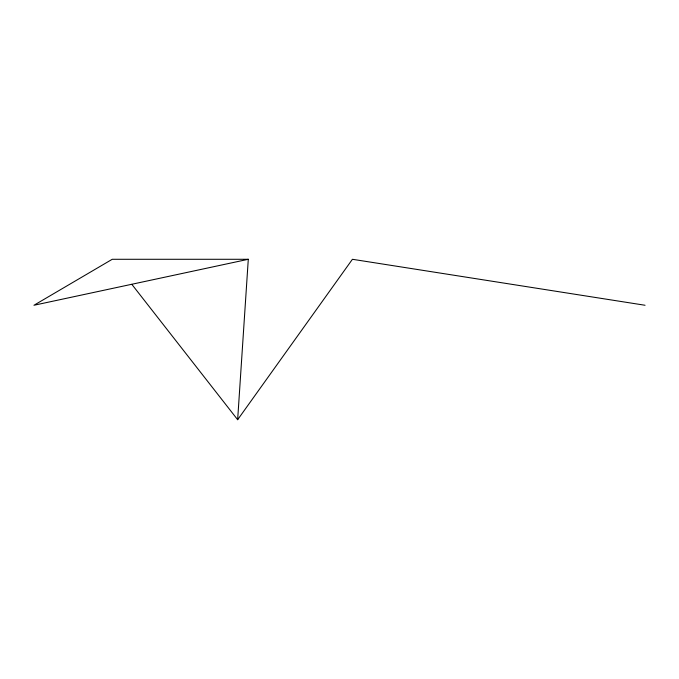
<?xml version="1.0" encoding="UTF-8"?>
<svg xmlns="http://www.w3.org/2000/svg" width="679" height="679" viewBox="0 0 679 679"><rect width="100%" height="100%" fill="white"/><g stroke="black" fill="none" stroke-linecap="round" stroke-linejoin="round"><path stroke-width="1.02" d="M131.836 284.348L237.65 419.715L248.293 259.285L112.239 259.285L33.95 305.261L248.293 259.285M237.65 419.715L352.418 259.285L645.05 305.261"/></g></svg>
